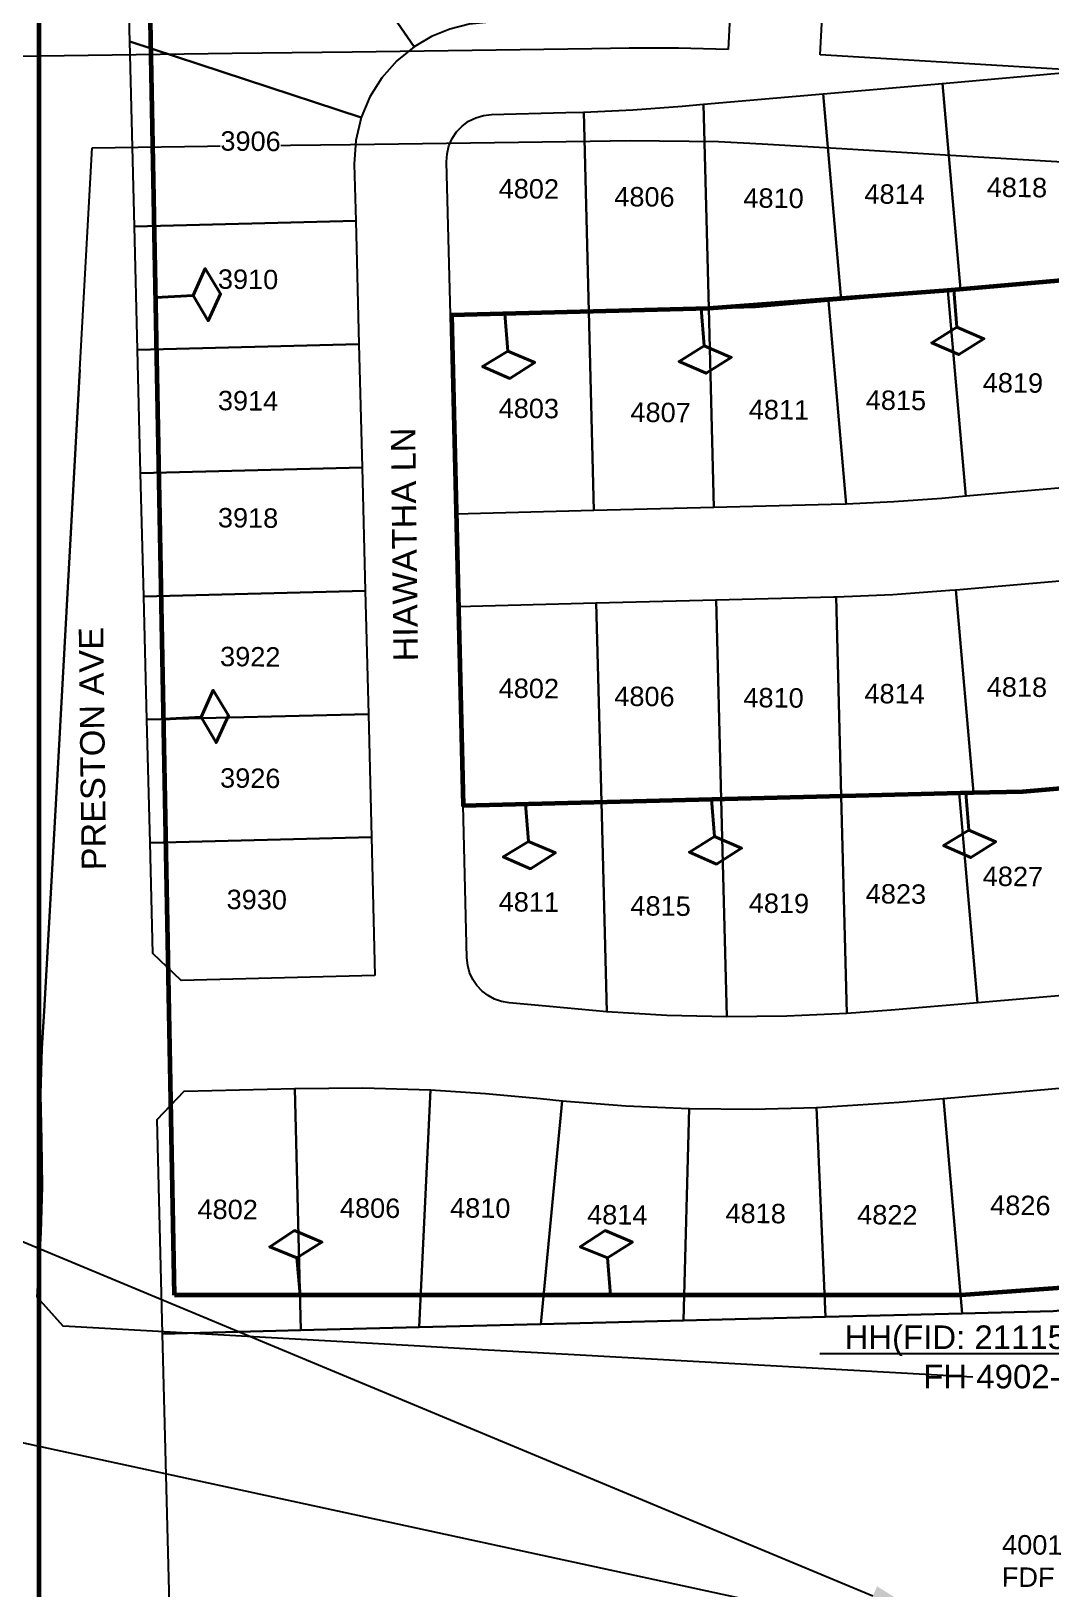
# Model space of a CAD drawing. Header units: millimetres. Extents: x -41032736 to 811436, y 699275 to 12282705.
# Drawn here: x 492058 to 492611, y 762389 to 763233 of the extents above; entities that cross this region are included whole.
import ezdxf
from ezdxf import colors
from ezdxf.entities.mleader import LeaderData, LeaderLine
from ezdxf.enums import TextEntityAlignment as Align
from ezdxf.lldxf.tags import DXFTag
from ezdxf.math import Vec2, Vec3

# ---------------------------------------------------------------- set-up
doc = ezdxf.new("R2010")
doc.units = ezdxf.units.MM
doc.header["$MEASUREMENT"] = 0
doc.layers.get('0').update_dxf_attribs({"linetype": 'CONTINUOUS'})
for name, color, linetype in [('A-Boundary', 1, 'CONTINUOUS'), ('A-StreetName', 104, 'CONTINUOUS'), ('ADDRESS', 7, 'CONTINUOUS'), ('Lot_Line', 7, 'CONTINUOUS')]:
    doc.layers.add(name, color=color, linetype=linetype)
for name, color, linetype, lineweight in [('BURIED CABLE', 80, 'CONTINUOUS', 40), ('EDGE OF PAVEMENT', 7, 'EOP', 15), ('PP B FST', 3, 'CONTINUOUS', 30)]:
    doc.layers.add(name, color=color, linetype=linetype, lineweight=lineweight)
doc.styles.add('AUDIT_D_221110082537-30', font='arial.ttf')
doc.styles.get("Standard").update_dxf_attribs({"font": 'arial.ttf'})
tags = doc.linetypes.add('EOP', pattern='A,96.411295,-0.622657,["EOP",Standard,S=5,R=0,X=0,Y=-2.467181],-16.110442', length=113.144394).pattern_tags.tags
tags[6] = DXFTag(74, 10)

# ---------------------------------------------------------------- blocks, each defined once
blk = doc.blocks.new('B_FST')
at = {"layer": 'BURIED CABLE', "color": 18, "true_color": 0x000000}
blk.add_line((0, 18.19), (0, 0), dxfattribs=at)
blk.add_lwpolyline([(0, 18.19), (-12.7, 24.76), (0, 31.53), (12.7, 24.76)], close=True, dxfattribs=at)
blk.add_attdef('COUNT', (-22.94, 36.24), '', height=9.65)
blk.add_attdef('S', text='', height=5.48).set_placement((-0.01, 25.04), align=Align.MIDDLE_CENTER)

msp = doc.modelspace()

# ---------------------------------------------------------------- linework, layer by layer
at = {"layer": 'BURIED CABLE', "color": 1, "linetype": 'ByBlock', "lineweight": 60, "ltscale": 30}
msp.add_lwpolyline([(492816.28, 762547.7), (492765.93, 762563.31), (492561.8, 762548.41), (492135.83, 762548.41)], dxfattribs=at)
at = {"layer": 'EDGE OF PAVEMENT', "linetype": 'ByBlock', "lineweight": -2}
for points in [[(492441.62, 763336.93), (492435.7, 763223.44)], [(492485.61, 763220.66), (492489.53, 763295.56)], [(492361.98, 763223.87), (492296.99, 763223.01)], [(492382.09, 763224.14), (492361.98, 763223.87)], [(492435.7, 763223.44), (492408.9, 763224.14), (492382.09, 763224.14)], [(492102, 763220.43), (492037.01, 763219.57)], [(492167, 763221.29), (492102, 763220.43)], [(492231.99, 763222.15), (492167, 763221.29)], [(492296.99, 763223.01), (492231.99, 763222.15)], [(492605.4, 763213.46), (492485.61, 763220.66)], [(492680.26, 763208.95), (492605.4, 763213.46)], [(492296.09, 763172.98), (492361.08, 763173.84)], [(492361.08, 763173.84), (492382.75, 763174.12)], [(492382.75, 763174.12), (492430.59, 763173.58)], [(492430.59, 763173.58), (492454.18, 763172.45)], [(492084.49, 763050.16), (492091.1, 763170.26)], [(492091.1, 763170.26), (492166.1, 763171.25)], [(492166.1, 763171.25), (492231.09, 763172.11)], [(492231.09, 763172.11), (492296.09, 763172.98)], [(492454.18, 763172.45), (492497.39, 763169.85)], [(492497.39, 763169.85), (492562.28, 763165.95)], [(492562.28, 763165.95), (492632.15, 763161.75)], [(492072.5, 762833.63), (492084.49, 763050.16)], [(492084.49, 763050.16), (492072.5, 762833.63)], [(492072.5, 762833.63), (492084.49, 763050.16)], [(492065.23, 762702.46), (492072.5, 762833.63)], [(492072.5, 762833.63), (492065.23, 762702.46)], [(492065.23, 762702.46), (492072.5, 762833.63)], [(492063.92, 762682.38), (492065.23, 762702.46)], [(492065.23, 762702.46), (492063.92, 762682.38)], [(492063.62, 762632.38), (492063.14, 762657.38), (492063.92, 762682.38)], [(492063.92, 762682.38), (492063.14, 762657.38), (492063.62, 762632.38)], [(492063.33, 762582.38), (492064.1, 762607.38), (492063.62, 762632.38)], [(492063.62, 762632.38), (492064.1, 762607.38), (492063.33, 762582.38)], [(492061.38, 762547.43), (492063.33, 762582.38)], [(492063.33, 762582.38), (492061.38, 762547.43)], [(492075.51, 762531.62), (492061.38, 762547.43)], [(492061.38, 762547.43), (492075.51, 762531.62)], [(492265.72, 762520.98), (492075.51, 762531.62)], [(492302.51, 762518.93), (492265.72, 762520.98)], [(492302.51, 762518.93), (492265.72, 762520.98)], [(492352.37, 762516.14), (492302.51, 762518.93)], [(492352.37, 762516.14), (492302.51, 762518.93)], [(492568.35, 762504.05), (492352.37, 762516.14)], [(492568.35, 762504.05), (492352.37, 762516.14)]]:
    msp.add_lwpolyline(points, dxfattribs=at)
at = {"layer": 'Lot_Line'}
for points in [[(492184.33, 763342.83), (492310.5, 763353.83), (492313.44, 763238.43), (492306.28, 763238.24), (492295.49, 763237.19), (492284.97, 763234.59), (492274.94, 763230.5), (492265.6, 763225)], [(492111.48, 763227.79), (492108.71, 763336.23), (492184.33, 763342.83), (492265.6, 763225), (492256.17, 763217.3), (492248.12, 763208.17), (492241.64, 763197.86), (492236.92, 763186.64)], [(492236.92, 763186.64), (492233.98, 763174.16), (492233.21, 763161.36), (492233.99, 763130.61), (492114.03, 763127.55), (492111.48, 763227.79)], [(492561.69, 763093.56), (492551.95, 763205.13), (492616.7, 763210.78), (492626.44, 763099.21), (492619.61, 763098.61)], [(492422.44, 763193.84), (492487.19, 763199.48), (492496.93, 763087.91), (492490.1, 763087.32), (492450.51, 763083.87), (492425.26, 763083.22)], [(492496.93, 763087.91), (492487.19, 763199.48), (492551.95, 763205.13), (492561.69, 763093.56), (492554.85, 763092.97)], [(492360.28, 763081.57), (492357.53, 763189.57), (492384.2, 763190.85), (492410.83, 763192.82), (492422.44, 763193.84), (492425.26, 763083.22)], [(492360.28, 763081.57), (492285.31, 763079.66), (492283.2, 763162.63), (492283.47, 763166.98), (492284.49, 763171.22), (492286.23, 763175.21), (492288.63, 763178.84), (492291.63, 763182), (492295.14, 763184.59), (492299.04, 763186.53), (492303.22, 763187.77), (492307.55, 763188.26), (492347.87, 763189.28), (492357.53, 763189.57)], [(492235.69, 763063.81), (492115.73, 763060.75), (492114.03, 763127.55), (492233.99, 763130.61)], [(492564.59, 762981.39), (492554.85, 763092.97), (492561.69, 763093.56), (492619.61, 763098.61), (492629.35, 762987.04)], [(492490.1, 763087.32), (492496.93, 763087.91), (492554.85, 763092.97), (492564.59, 762981.39), (492551.5, 762980.25), (492525.63, 762978.34), (492499.71, 762977.12)], [(492363.03, 762973.6), (492288.06, 762971.69), (492285.31, 763079.66), (492360.28, 763081.57)], [(492428.01, 762975.26), (492363.03, 762973.6), (492360.28, 763081.57), (492425.26, 763083.22)], [(492499.71, 762977.12), (492491.61, 762976.88), (492428.01, 762975.26), (492425.26, 763083.22), (492450.51, 763083.87), (492490.1, 763087.32)], [(492237.4, 762997.01), (492117.43, 762993.95), (492115.73, 763060.75), (492235.69, 763063.81)], [(492239.1, 762930.21), (492119.14, 762927.15), (492117.43, 762993.95), (492237.4, 762997.01)], [(492240.8, 762863.41), (492120.84, 762860.36), (492119.14, 762927.15), (492239.1, 762930.21)], [(492497.02, 762818.98), (492494.27, 762926.93), (492525.08, 762928.22), (492555.85, 762930.44), (492559.15, 762930.73), (492568.74, 762820.8), (492561, 762820.61)], [(492568.74, 762820.8), (492559.15, 762930.73), (492623.9, 762936.37), (492633.63, 762824.81), (492625.93, 762824.14), (492595.53, 762821.49)], [(492367.07, 762815.67), (492292.1, 762813.76), (492289.33, 762921.71), (492364.31, 762923.62)], [(492432.05, 762817.32), (492367.07, 762815.67), (492364.31, 762923.62), (492429.29, 762925.28)], [(492497.02, 762818.98), (492432.05, 762817.32), (492429.29, 762925.28), (492492.89, 762926.9), (492494.27, 762926.93)], [(492242.5, 762796.62), (492122.54, 762793.56), (492120.84, 762860.36), (492240.8, 762863.41)], [(492500.02, 762701.05), (492467.55, 762699.6), (492435.06, 762699.27), (492432.05, 762817.32), (492497.02, 762818.98)], [(492500.02, 762701.05), (492497.02, 762818.98), (492561, 762820.61), (492570.92, 762706.92), (492524.12, 762702.84)], [(492635.67, 762712.57), (492570.92, 762706.92), (492561, 762820.61), (492568.74, 762820.8), (492595.53, 762821.49), (492625.93, 762824.14)], [(492369.97, 762701.95), (492338.89, 762704.82), (492317.04, 762706.94), (492313.05, 762707.62), (492309.22, 762708.93), (492305.65, 762710.84), (492302.44, 762713.3), (492299.66, 762716.25), (492297.4, 762719.6), (492295.71, 762723.28), (492294.64, 762727.18), (492294.21, 762731.21), (492292.1, 762813.76), (492367.07, 762815.67)], [(492435.06, 762699.27), (492402.49, 762700.05), (492369.97, 762701.95), (492367.07, 762815.67), (492432.05, 762817.32)], [(492244.41, 762721.64), (492139.44, 762718.97), (492124.07, 762733.58), (492122.54, 762793.56), (492242.5, 762796.62)], [(492129.32, 762527.54), (492126.36, 762643.6), (492140.99, 762659.01), (492200.98, 762660.54), (492204.29, 762529.45)], [(492204.29, 762529.45), (492200.98, 762660.54), (492237.73, 762660.8), (492274.47, 762659.71), (492268.27, 762531.08)], [(492268.27, 762531.08), (492274.47, 762659.71), (492304.28, 762657.82), (492334.01, 762655.05), (492345.9, 762653.84), (492334.25, 762532.76)], [(492562.65, 762538.58), (492552.49, 762655.12), (492621.21, 762661.11), (492631.64, 762541.56), (492611.96, 762539.84)], [(492334.25, 762532.76), (492345.9, 762653.84), (492380.28, 762651.13), (492414.74, 762649.61), (492411.64, 762534.74)], [(492411.64, 762534.74), (492414.74, 762649.61), (492449.22, 762649.28), (492483.7, 762650.13), (492488.48, 762536.69)], [(492483.7, 762650.13), (492528.47, 762653.03), (492552.49, 762655.12), (492562.65, 762538.58), (492488.48, 762536.69)], [(492382.01, 762032.18), (492342.11, 762031.57), (492336.92, 762231.41), (492136.95, 762227.83), (492129.32, 762527.54), (492204.29, 762529.45), (492268.27, 762531.08), (492334.25, 762532.76), (492411.64, 762534.74), (492488.48, 762536.69), (492562.65, 762538.58), (492611.96, 762539.84), (492631.64, 762541.56), (492700.36, 762547.55), (492775.08, 762554.07), (492780.71, 762239.35), (492625.73, 762236.58), (492406.92, 762232.66), (492377.68, 762202.14)]]:
    msp.add_lwpolyline(points, close=True, dxfattribs=at)

# ---------------------------------------------------------------- block references
at = {"layer": 'PP B FST', "color": 250, "lineweight": 50}
ref = msp.add_blockref('B_FST', (492558.15, 763093.25), dxfattribs=dict(at, xscale=1.115916913833983, yscale=1.115916913833983, zscale=1.115916913833983, rotation=184.2851599960918))
ref.add_attrib('S', '4', dxfattribs={"layer": '0', "color": 7, "height": 0.00824, "rotation": 184.28516}).set_placement((492560.25, 763065.39), align=Align.MIDDLE_CENTER)
ref.add_attrib('COUNT', '81-84', dxfattribs={"layer": '0', "color": 0, "height": 0.00824, "rotation": 184.28516}).set_placement((492573.62, 763056.79), align=Align.TOP_CENTER)
ref = msp.add_blockref('B_FST', (492314.8, 763080.34), dxfattribs=dict(at, xscale=1.115916913833983, yscale=1.115916913833983, zscale=1.115916913833983, rotation=184.2851599960918))
ref.add_attrib('S', '4', dxfattribs={"layer": '0', "color": 7, "height": 0.00824, "rotation": 184.28516}).set_placement((492316.9, 763052.47), align=Align.MIDDLE_CENTER)
ref.add_attrib('COUNT', '81-84', dxfattribs={"layer": '0', "color": 0, "height": 0.00824, "rotation": 184.28516}).set_placement((492330.27, 763043.87), align=Align.TOP_CENTER)
ref = msp.add_blockref('B_FST', (492421.23, 763083.12), dxfattribs=dict(at, xscale=1.115916913833983, yscale=1.115916913833983, zscale=1.115916913833983, rotation=184.2851599960918))
ref.add_attrib('S', '4', dxfattribs={"layer": '0', "color": 7, "height": 0.00824, "rotation": 184.28516}).set_placement((492423.32, 763055.25), align=Align.MIDDLE_CENTER)
ref.add_attrib('COUNT', '81-84', dxfattribs={"layer": '0', "color": 0, "height": 0.00824, "rotation": 184.28516}).set_placement((492436.69, 763046.65), align=Align.TOP_CENTER)
ref = msp.add_blockref('B_FST', (492129.91, 762860.59), dxfattribs=dict(at, xscale=1.115916913833983, yscale=1.115916913833983, zscale=1.115916913833983, rotation=273.1364970209302))
ref.add_attrib('S', '4', dxfattribs={"layer": '0', "color": 7, "height": 0.00824, "rotation": 273.1365}).set_placement((492157.81, 762862.12), align=Align.MIDDLE_CENTER)
ref.add_attrib('COUNT', '81-84', dxfattribs={"layer": '0', "color": 0, "height": 0.00824, "rotation": 273.1365}).set_placement((492166.68, 762875.32), align=Align.TOP_CENTER)
ref = msp.add_blockref('B_FST', (492325.99, 762814.62), dxfattribs=dict(at, xscale=1.115916913833983, yscale=1.115916913833983, zscale=1.115916913833983, rotation=184.2851599960918))
ref.add_attrib('S', '4', dxfattribs={"layer": '0', "color": 7, "height": 0.00824, "rotation": 184.28516}).set_placement((492328.08, 762786.75), align=Align.MIDDLE_CENTER)
ref.add_attrib('COUNT', '81-84', dxfattribs={"layer": '0', "color": 0, "height": 0.00824, "rotation": 184.28516}).set_placement((492341.46, 762778.15), align=Align.TOP_CENTER)
ref = msp.add_blockref('B_FST', (492426.82, 762817.19), dxfattribs=dict(at, xscale=1.115916913833983, yscale=1.115916913833983, zscale=1.115916913833983, rotation=184.2851599960918))
ref.add_attrib('S', '4', dxfattribs={"layer": '0', "color": 7, "height": 0.00824, "rotation": 184.28516}).set_placement((492428.91, 762789.32), align=Align.MIDDLE_CENTER)
ref.add_attrib('COUNT', '81-84', dxfattribs={"layer": '0', "color": 0, "height": 0.00824, "rotation": 184.28516}).set_placement((492442.28, 762780.72), align=Align.TOP_CENTER)
ref = msp.add_blockref('B_FST', (492203.81, 762548.41), dxfattribs=dict(at, xscale=1.115916913833983, yscale=1.115916913833983, zscale=1.115916913833983, rotation=4.804999690661488))
ref.add_attrib('S', '4', dxfattribs={"layer": '0', "color": 7, "height": 0.00824, "rotation": 4.805}).set_placement((492201.46, 762576.26), align=Align.MIDDLE_CENTER)
ref.add_attrib('COUNT', '81-84', dxfattribs={"layer": '0', "color": 0, "height": 0.00824, "rotation": 4.805}).set_placement((492188.02, 762584.73), align=Align.TOP_CENTER)

# ---------------------------------------------------------------- texts
at = {"layer": 'A-StreetName', "color": 0, "ltscale": 0.5, "insert": (492254.44, 762891.83), "char_height": 13.2709, "width": 128.6353, "attachment_point": 1, "rotation": 90.68128, "line_spacing_factor": 0.5, "style": 'AUDIT_D_221110082537-30', "bg_fill": 3, "box_fill_scale": 1, "bg_fill_color": 256, "bg_fill_transparency": 0}
msp.add_mtext('HIAWATHA LN', dxfattribs=at)

# ---------------------------------------------------------------- leaders
at = {"linetype": 'ByBlock', "lineweight": 30, "ltscale": 0.5}
ml = msp.add_multileader_mtext('Standard', dxfattribs=at)
ml.set_content('^IHH(FID: 21115219)\\PFH 4902-EMS', color=256)
ml.set_leader_properties()
ml.build(insert=Vec2(0, 0))
ml.multileader.update_dxf_attribs({"has_text_frame": 1, "text_right_attachment_type": 6, "dogleg_length": 0.36, "arrow_head_size": 42.6})
ctx = ml.context
ctx.base_point, ctx.char_height, ctx.arrow_head_size, ctx.landing_gap_size, ctx.plane_origin = Vec3(492500.67, 762525.57), 12.781, 42.6, 0.192, Vec3(492334.46, 762422.46)
ctx.right_attachment, ctx.text_align_type = 6, 2
notes = []
notes.append((ctx, [(1, (1, 1, 0), (492655.55, 762516.73), (-1, 0), 0.767, [(0, [(492821.16, 762476.38)], 0, [])])]))
ctx.mtext.insert, ctx.mtext.alignment, ctx.mtext.flow_direction = Vec3(492654.6, 762532.07), 3, 5
for ctx, leaders in notes:
    for number, flags, end, landing, length, lines in leaders:
        leader = LeaderData()
        leader.index, (leader.has_last_leader_line, leader.has_dogleg_vector, leader.attachment_direction) = number, flags
        leader.last_leader_point, leader.dogleg_vector, leader.dogleg_length = Vec3(end), Vec3(landing), length
        for number, points, colour, breaks in lines:
            line = LeaderLine()
            line.index, line.vertices, line.color, line.breaks = number, Vec3.list(points), colors.encode_raw_color(colour), breaks
            leader.lines.append(line)
        ctx.leaders.append(leader)

# ---------------------------------------------------------------- next in the draw order: texts
at = {"layer": 'A-StreetName', "color": 0, "ltscale": 0.5, "insert": (492085.44, 762778.63), "char_height": 13.2709, "width": 136.0009, "attachment_point": 1, "rotation": 90.68128, "line_spacing_factor": 0.5, "style": 'AUDIT_D_221110082537-30', "bg_fill": 3, "box_fill_scale": 1, "bg_fill_color": 256, "bg_fill_transparency": 0}
msp.add_mtext('PRESTON AVE', dxfattribs=at)
at = {"layer": 'ADDRESS', "color": 3, "ltscale": 0.5, "char_height": 10.522, "attachment_point": 1, "rotation": 359.46047, "line_spacing_factor": 0.5, "style": 'AUDIT_D_221110082537-30', "bg_fill": 3, "box_fill_scale": 1, "bg_fill_color": 256, "bg_fill_transparency": 0}
for s, insert in [('3906', (492160.69, 763179.24)), ('4802', (492311.48, 763153.47)), ('4806', (492374.14, 763149.1)), ('4810', (492444.09, 763148.37)), ('4814', (492509.67, 763150.56)), ('4818', (492575.97, 763154.2)), ('3910', (492159.34, 763104.39)), ('4819', (492573.79, 763048.29)), ('3914', (492159.34, 763038.57)), ('4815', (492510.4, 763038.82)), ('4803', (492311.48, 763034.46)), ('4807', (492382.88, 763032.27)), ('4811', (492447.01, 763033.73)), ('3918', (492159.34, 762975.1)), ('3922', (492160.52, 762899.88)), ('4802', (492311.48, 762882.73)), ('4806', (492374.14, 762878.36)), ('4814', (492509.67, 762879.82)), ('4818', (492575.97, 762883.46)), ('4810', (492444.09, 762877.63)), ('3926', (492160.52, 762834.06)), ('4827', (492573.79, 762780.81)), ('3930', (492164.05, 762768.24)), ('4823', (492510.4, 762771.34)), ('4811', (492311.48, 762766.97)), ('4815', (492382.88, 762764.79)), ('4819', (492447.01, 762766.25)), ('4802', (492148.28, 762600.38)), ('4806', (492225.45, 762601.11)), ('4810', (492285.15, 762601.11)), ('4826', (492577.84, 762602.57)), ('4814', (492359.42, 762597.47)), ('4818', (492434.41, 762598.2)), ('4822', (492505.76, 762597.47))]:
    msp.add_mtext(s, dxfattribs=dict(at, insert=insert))
at = {"layer": 'ADDRESS', "color": 152, "ltscale": 0.5, "true_color": 0x2776bb, "insert": (492584.28, 762418.58), "char_height": 10.5217, "attachment_point": 1, "rotation": 359.46047, "line_spacing_factor": 0.5, "style": 'AUDIT_D_221110082537-30', "bg_fill": 3, "box_fill_scale": 1, "bg_fill_color": 256, "bg_fill_transparency": 0}
msp.add_mtext('\\pxsm1;4001\\PFDF', dxfattribs=at)

# ---------------------------------------------------------------- next in the draw order: linework, layer by layer
at = {"layer": 'A-Boundary', "color": 5, "linetype": 'ByBlock', "lineweight": 60, "ltscale": 30}
msp.add_lwpolyline([(492065.68, 761961.59), (493369.01, 761961.59), (494793.75, 761965.08), (494790.61, 762586.25), (494102.3, 762583.75), (494073.16, 764820.83), (493320.93, 764938.56), (493320.93, 764546.15), (493321.35, 764546.15), (493321.35, 764546.15), (493321.35, 764546.15), (493321.35, 764546.15), (493321.35, 764546.15), (493320.52, 764513.7), (492241.55, 764516.72), (492236.65, 765169.1), (491932.57, 765159.29), (492044.8, 764265.37), (492062.28, 763360.01), (492062.28, 761961.59)], dxfattribs=at)
at = {"layer": 'BURIED CABLE', "color": 1, "linetype": 'ByBlock', "lineweight": 60, "ltscale": 30}
for points in [[(492135.83, 762548.41), (492121.62, 763296.75), (492095.93, 763296.75), (492095.9, 763325.42), (493317.81, 763429.17), (493478.06, 763438.55), (493706.79, 763441.22)], [(493079.71, 763138.74), (493079.71, 763138.74), (493079.71, 763138.74), (493079.71, 763138.74), (493079.71, 763138.74), (492684.37, 763104.24), (492554.85, 763092.97), (492425.26, 763083.22), (492285.87, 763079.58), (492292.1, 762813.76), (492568.74, 762820.8), (492595.53, 762821.49), (493086.9, 762864.32), (493160.04, 762870.72), (493165.46, 762757.25), (492796.72, 762726.61), (492816.38, 762575.34)]]:
    msp.add_lwpolyline(points, dxfattribs=at)

# ---------------------------------------------------------------- next in the draw order: block references
at = {"layer": 'PP B FST', "color": 250, "lineweight": 50}
ref = msp.add_blockref('B_FST', (492125.57, 763089.15), dxfattribs=dict(at, xscale=1.115916913833983, yscale=1.115916913833983, zscale=1.115916913833983, rotation=273.1364970209302))
ref.add_attrib('S', '4', dxfattribs={"layer": '0', "color": 7, "height": 0.00824, "rotation": 273.1365}).set_placement((492153.47, 763090.69), align=Align.MIDDLE_CENTER)
ref.add_attrib('COUNT', '81-84', dxfattribs={"layer": '0', "color": 0, "height": 0.00824, "rotation": 273.1365}).set_placement((492162.34, 763103.89), align=Align.TOP_CENTER)
ref = msp.add_blockref('B_FST', (492564.61, 762820.7), dxfattribs=dict(at, xscale=1.115916913833983, yscale=1.115916913833983, zscale=1.115916913833983, rotation=184.2851599960918))
ref.add_attrib('S', '4', dxfattribs={"layer": '0', "color": 7, "height": 0.00824, "rotation": 184.28516}).set_placement((492566.7, 762792.83), align=Align.MIDDLE_CENTER)
ref.add_attrib('COUNT', '81-84', dxfattribs={"layer": '0', "color": 0, "height": 0.00824, "rotation": 184.28516}).set_placement((492580.07, 762784.23), align=Align.TOP_CENTER)
ref = msp.add_blockref('B_FST', (492372.11, 762548.41), dxfattribs=dict(at, xscale=1.115916913833983, yscale=1.115916913833983, zscale=1.115916913833983, rotation=4.804999690661488))
ref.add_attrib('S', '4', dxfattribs={"layer": '0', "color": 7, "height": 0.00824, "rotation": 4.805}).set_placement((492369.77, 762576.26), align=Align.MIDDLE_CENTER)
ref.add_attrib('COUNT', '81-84', dxfattribs={"layer": '0', "color": 0, "height": 0.00824, "rotation": 4.805}).set_placement((492356.32, 762584.73), align=Align.TOP_CENTER)

# ---------------------------------------------------------------- next in the draw order: leaders
at = {"linetype": 'ByBlock', "lineweight": 30, "ltscale": 0.5}
ml = msp.add_multileader_mtext('Standard', dxfattribs=at)
ml.set_content(' FDF(FID: 103293486)\\P IFWNN-24\\P I 4001-1-2 PRESTON RD\\P\\P EE001,15-18^INC\\P EE001,43-46^INC\\P EE009,75-78^INC^I^I\\P EE009,143-144^INC\\P ( B,15-24)^I^IPON4115PA,XXX-XXX', color=256)
ml.set_leader_properties()
ml.build(insert=Vec2(0, 0))
ml.multileader.update_dxf_attribs({"has_text_frame": 1, "text_right_attachment_type": 6, "dogleg_length": 0.36, "arrow_head_size": 35.7})
ctx = ml.context
ctx.base_point, ctx.char_height, ctx.arrow_head_size, ctx.landing_gap_size, ctx.plane_origin = Vec3(491501.44, 762696.36), 10.7111, 35.7, 0.161, Vec3(491739.41, 762505.12)
ctx.right_attachment = 6
notes = []
notes.append((ctx, [(1, (1, 1, 0), (491784.38, 762689.43), (-1, 0), 0.643, [(0, [(492547.14, 762371.57)], 0, [])])]))
ctx.mtext.insert, ctx.mtext.flow_direction = Vec3(491501.6, 762703.29), 5
ml = msp.add_multileader_mtext('Standard', dxfattribs=at)
ml.set_content(" FIBER (FID:21208140)\\P 340'\\P 5BQ2MT-024\\P\\P EE001,15-18^INC\\P EE001,43-46^INC\\P EE009,75-78^INC^I^I\\P EE009,143-144^INC\\P ( B,15-24)^I^IPON4115PA,XXX-XXX", color=256)
ml.set_leader_properties()
ml.build(insert=Vec2(0, 0))
ml.multileader.update_dxf_attribs({"has_text_frame": 1, "text_right_attachment_type": 6, "dogleg_length": 0.36, "arrow_head_size": 38.53})
ctx = ml.context
ctx.base_point, ctx.char_height, ctx.arrow_head_size, ctx.landing_gap_size, ctx.plane_origin = Vec3(491500.97, 762529.25), 11.5605, 38.53, 0.173, Vec3(492017.46, 762324.08)
ctx.right_attachment = 6
notes.append((ctx, [(1, (1, 1, 0), (491806.35, 762521.77), (-1, 0), 0.694, [(0, [(492665.4, 762336.04)], 0, [])])]))
ctx.mtext.insert, ctx.mtext.flow_direction = Vec3(491501.14, 762536.73), 5
for ctx, leaders in notes:
    for number, flags, end, landing, length, lines in leaders:
        leader = LeaderData()
        leader.index, (leader.has_last_leader_line, leader.has_dogleg_vector, leader.attachment_direction) = number, flags
        leader.last_leader_point, leader.dogleg_vector, leader.dogleg_length = Vec3(end), Vec3(landing), length
        for number, points, colour, breaks in lines:
            line = LeaderLine()
            line.index, line.vertices, line.color, line.breaks = number, Vec3.list(points), colors.encode_raw_color(colour), breaks
            leader.lines.append(line)
        ctx.leaders.append(leader)

doc.saveas('drawing.dxf')
